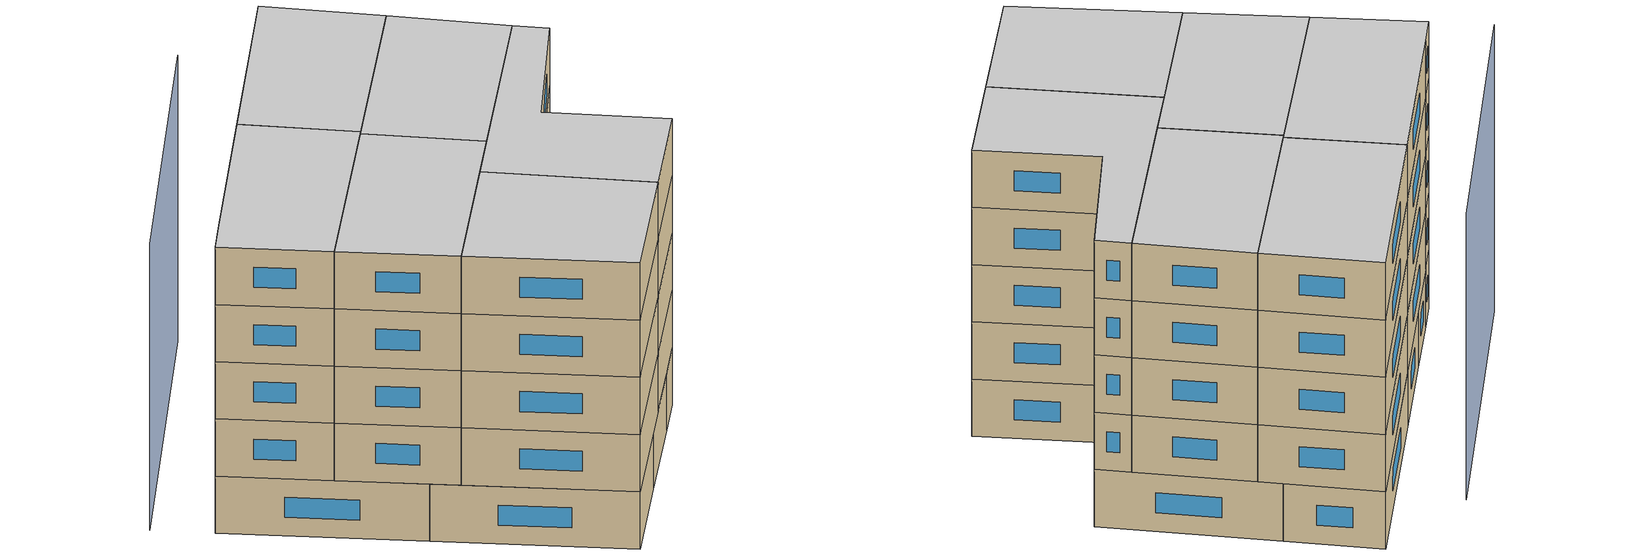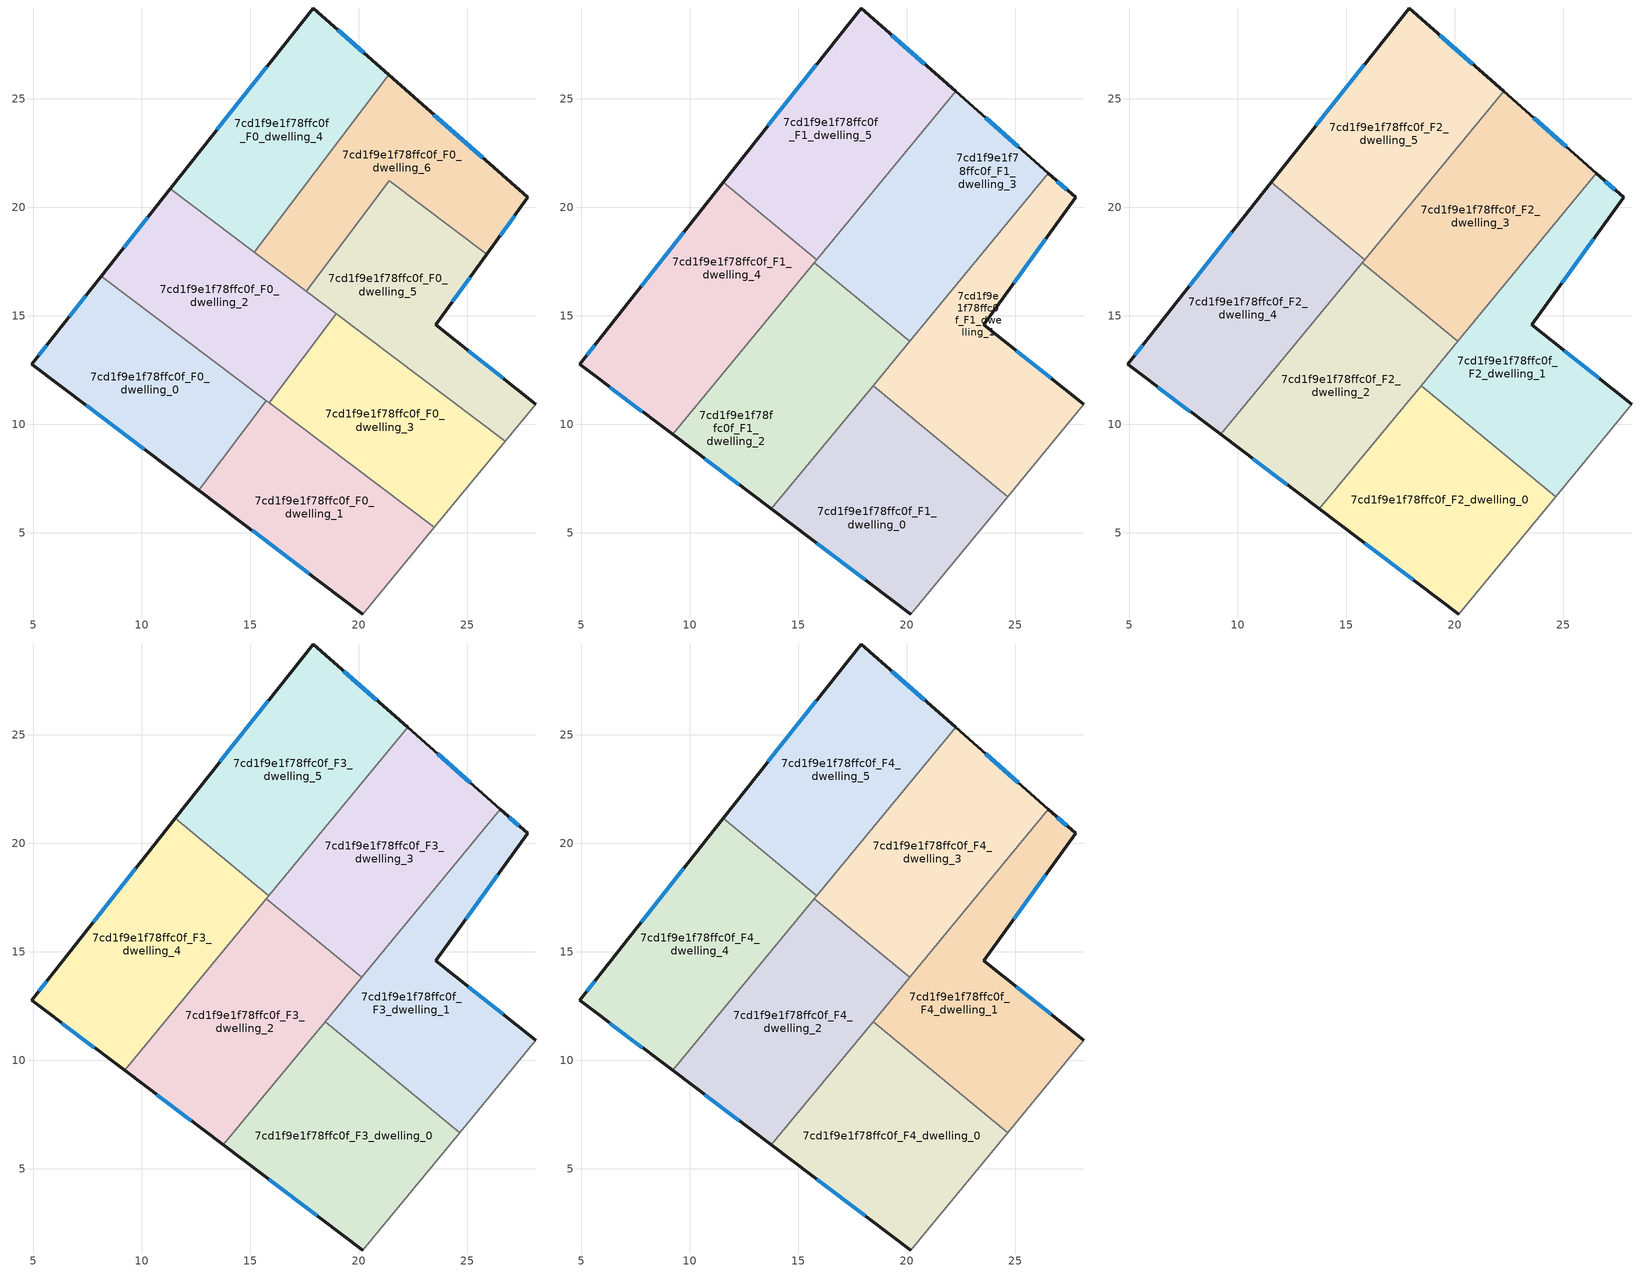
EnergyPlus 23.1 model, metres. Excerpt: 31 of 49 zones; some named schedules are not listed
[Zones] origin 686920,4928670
7cd1f9e1f78ffc0f_F0_dwelling_0
 floor ground (EU_floor_Construction): 15.74,11.08 12.63,6.96 4.94,12.76 5.95,14.06 8.13,16.82 z0
 wall outside (EU_wall_Construction): 8.13,16.82 5.95,14.06 4.94,12.76 12.63,6.96 z0:3
 wall to 7cd1f9e1f78ffc0f_F0_dwelling_1 (EU_wall_Construction): 12.63,6.96 15.74,11.08 z0:3
 wall to 7cd1f9e1f78ffc0f_F0_dwelling_2 (EU_wall_Construction): 15.74,11.08 8.13,16.82 z0:3
 window (EU_Window_Construction): 7.42,15.92 6.66,14.96 / 7.44,10.87 10.13,8.85 / 5.62,13.64 5.27,13.18 z0.98:2.02
 ceiling adiabatic (EU_roof_Construction): 12.63,6.96 15.74,11.08 12.5,13.52 9.21,9.54 z3
7cd1f9e1f78ffc0f_F0_dwelling_1
 floor ground (EU_floor_Construction): 23.48,5.25 20.19,1.26 12.63,6.96 15.74,11.08 z0
 wall outside (EU_wall_Construction): 12.63,6.96 20.19,1.26 z0:3
 wall adiabatic (EU_wall_Construction): 20.19,1.26 23.48,5.25 z0:3
 wall to 7cd1f9e1f78ffc0f_F0_dwelling_3 (EU_wall_Construction): 23.48,5.25 15.87,10.98 z0:3
 wall to 7cd1f9e1f78ffc0f_F0_dwelling_2 (EU_wall_Construction): 15.87,10.98 15.74,11.08 z0:3
 window (EU_Window_Construction): 15.08,5.11 17.73,3.11 z0.98:2.02
7cd1f9e1f78ffc0f_F0_dwelling_2
 floor ground (EU_floor_Construction): 18.96,15.08 15.87,10.98 8.13,16.82 11.31,20.85 z0
 wall outside (EU_wall_Construction): 11.31,20.85 8.13,16.82 z0:3
 wall to 7cd1f9e1f78ffc0f_F0_dwelling_3 (EU_wall_Construction): 15.87,10.98 18.96,15.08 z0:3
 wall to 7cd1f9e1f78ffc0f_F0_dwelling_4 (EU_wall_Construction): 15.2,17.92 11.31,20.85 z0:3
 wall to 7cd1f9e1f78ffc0f_F0_dwelling_6 (EU_wall_Construction): 17.58,16.13 15.2,17.92 z0:3
 wall to 7cd1f9e1f78ffc0f_F0_dwelling_5 (EU_wall_Construction): 18.96,15.08 17.58,16.13 z0:3
 window (EU_Window_Construction): 10.28,19.54 9.17,18.13 z0.98:2.02
7cd1f9e1f78ffc0f_F0_dwelling_3
 floor ground (EU_floor_Construction): 26.75,9.21 23.48,5.25 15.87,10.98 18.96,15.08 z0
 wall adiabatic (EU_wall_Construction): 23.48,5.25 26.75,9.21 z0:3
 wall to 7cd1f9e1f78ffc0f_F0_dwelling_5 (EU_wall_Construction): 26.75,9.21 18.96,15.08 z0:3
7cd1f9e1f78ffc0f_F0_dwelling_4
 floor ground (EU_floor_Construction): 21.37,26.11 15.2,17.92 11.31,20.85 17.9,29.18 z0
 wall outside (EU_wall_Construction): 21.37,26.11 17.9,29.18 11.31,20.85 z0:3
 wall to 7cd1f9e1f78ffc0f_F0_dwelling_6 (EU_wall_Construction): 15.2,17.92 21.37,26.11 z0:3
 window (EU_Window_Construction): 20.24,27.11 19.03,28.18 / 15.76,26.47 13.46,23.56 z0.98:2.02
7cd1f9e1f78ffc0f_F0_dwelling_5
 floor ground (EU_floor_Construction): 25.9,17.83 23.56,14.59 28.16,10.92 26.75,9.21 17.58,16.13 21.41,21.21 z0
 wall outside (EU_wall_Construction): 28.16,10.92 23.56,14.59 25.9,17.83 z0:3
 wall to 7cd1f9e1f78ffc0f_F0_dwelling_6 (EU_wall_Construction): 25.9,17.83 21.41,21.21 17.58,16.13 z0:3
 wall adiabatic (EU_wall_Construction): 26.75,9.21 28.16,10.92 z0:3
 window (EU_Window_Construction): 24.32,15.64 25.14,16.77 / 26.66,12.11 25.05,13.39 z0.98:2.02
7cd1f9e1f78ffc0f_F0_dwelling_6
 floor ground (EU_floor_Construction): 27.8,20.45 25.9,17.83 21.41,21.21 17.58,16.13 15.2,17.92 21.37,26.11 z0
 wall outside (EU_wall_Construction): 25.9,17.83 27.8,20.45 21.37,26.11 z0:3
 window (EU_Window_Construction): 25.71,22.29 23.46,24.27 / 26.52,18.68 27.18,19.6 z0.98:2.02
7cd1f9e1f78ffc0f_F1_dwelling_0
 floor to 7cd1f9e1f78ffc0f_F0_dwelling_1 (EU_floor_Construction): 23.48,5.25 20.19,1.26 13.76,6.1 17.05,10.09 z3
 floor to 7cd1f9e1f78ffc0f_F0_dwelling_3 (EU_floor_Construction): 24.65,6.67 23.48,5.25 17.05,10.09 18.45,11.78 z3
 wall outside (EU_wall_Construction): 13.76,6.1 20.19,1.26 z3:6
 wall to 7cd1f9e1f78ffc0f_F1_dwelling_1 (EU_wall_Construction): 24.65,6.67 18.45,11.78 z3:6
 wall adiabatic (EU_wall_Construction): 20.19,1.26 24.65,6.67 z3:6
 wall to 7cd1f9e1f78ffc0f_F1_dwelling_2 (EU_wall_Construction): 18.45,11.78 13.76,6.1 z3:6
 window (EU_Window_Construction): 15.85,4.53 18.1,2.83 z3.98:5.02
7cd1f9e1f78ffc0f_F1_dwelling_1
 floor to 7cd1f9e1f78ffc0f_F0_dwelling_5 (EU_floor_Construction): 25.9,17.83 23.56,14.59 28.16,10.92 26.75,9.21 20.33,14.06 24.38,18.97 z3
 floor to 7cd1f9e1f78ffc0f_F0_dwelling_3 (EU_floor_Construction): 26.75,9.21 24.65,6.67 18.45,11.78 20.33,14.06 z3
 floor to 7cd1f9e1f78ffc0f_F0_dwelling_6 (EU_floor_Construction): 27.8,20.45 25.9,17.83 24.38,18.97 26.52,21.57 z3
 wall outside (EU_wall_Construction): 28.16,10.92 23.56,14.59 27.8,20.45 26.52,21.57 z3:6
 wall adiabatic (EU_wall_Construction): 24.65,6.67 28.16,10.92 z3:6
 wall to 7cd1f9e1f78ffc0f_F1_dwelling_3 (EU_wall_Construction): 26.52,21.57 20.13,13.82 z3:6
 wall to 7cd1f9e1f78ffc0f_F1_dwelling_2 (EU_wall_Construction): 20.13,13.82 18.45,11.78 z3:6
 window (EU_Window_Construction): 26.66,12.11 25.05,13.39 / 27.38,20.81 26.94,21.21 / 24.93,16.49 26.42,18.54 z3.98:5.02
7cd1f9e1f78ffc0f_F1_dwelling_2
 floor to 7cd1f9e1f78ffc0f_F0_dwelling_2 (EU_floor_Construction): 18.83,14.9 15.87,10.98 12.5,13.52 15.74,17.45 z3
 floor to 7cd1f9e1f78ffc0f_F0_dwelling_1 (EU_floor_Construction): 17.05,10.09 13.76,6.1 12.63,6.96 15.74,11.08 z3
 floor to 7cd1f9e1f78ffc0f_F0_dwelling_3 (EU_floor_Construction): 20.13,13.82 17.05,10.09 15.87,10.98 18.83,14.9 z3
 floor adiabatic (EU_floor_Construction): 15.74,11.08 12.63,6.96 13.76,6.1 9.21,9.54 12.5,13.52 z3
 wall outside (EU_wall_Construction): 9.21,9.54 13.76,6.1 z3:6
 wall to 7cd1f9e1f78ffc0f_F1_dwelling_3 (EU_wall_Construction): 20.13,13.82 15.74,17.45 z3:6
 wall to 7cd1f9e1f78ffc0f_F1_dwelling_4 (EU_wall_Construction): 15.74,17.45 9.21,9.54 z3:6
 window (EU_Window_Construction): 10.69,8.42 12.28,7.22 z3.98:5.02
7cd1f9e1f78ffc0f_F1_dwelling_3
 floor to 7cd1f9e1f78ffc0f_F0_dwelling_3 (EU_floor_Construction): 20.33,14.06 20.13,13.82 18.83,14.9 18.96,15.08 z3
 floor to 7cd1f9e1f78ffc0f_F0_dwelling_6 (EU_floor_Construction): 26.52,21.57 24.38,18.97 21.41,21.21 17.58,16.13 15.77,17.49 22.25,25.34 z3
 floor to 7cd1f9e1f78ffc0f_F0_dwelling_5 (EU_floor_Construction): 24.38,18.97 20.33,14.06 17.58,16.13 21.41,21.21 z3
 floor to 7cd1f9e1f78ffc0f_F0_dwelling_2 (EU_floor_Construction): 18.96,15.08 18.83,14.9 15.74,17.45 15.77,17.49 z3
 wall outside (EU_wall_Construction): 26.52,21.57 22.25,25.34 z3:6
 wall to 7cd1f9e1f78ffc0f_F1_dwelling_5 (EU_wall_Construction): 22.25,25.34 15.85,17.59 z3:6
 wall to 7cd1f9e1f78ffc0f_F1_dwelling_4 (EU_wall_Construction): 15.85,17.58 15.74,17.45 z3:6
 window (EU_Window_Construction): 25.13,22.8 23.64,24.11 z3.98:5.02
7cd1f9e1f78ffc0f_F1_dwelling_4
 floor to 7cd1f9e1f78ffc0f_F0_dwelling_0 (EU_floor_Construction): 12.5,13.52 9.21,9.54 4.94,12.76 5.95,14.06 8.13,16.82 z3
 floor to 7cd1f9e1f78ffc0f_F0_dwelling_2 (EU_floor_Construction): 15.77,17.49 15.74,17.45 12.5,13.52 8.13,16.82 11.31,20.85 z3
 floor to 7cd1f9e1f78ffc0f_F0_dwelling_4 (EU_floor_Construction): 15.29,18.05 15.2,17.92 11.31,20.85 11.54,21.14 z3
 floor to 7cd1f9e1f78ffc0f_F0_dwelling_6 (EU_floor_Construction): 15.85,17.59 15.77,17.49 15.2,17.92 15.29,18.05 z3
 wall outside (EU_wall_Construction): 11.54,21.14 5.95,14.06 4.94,12.76 9.21,9.54 z3:6
 wall to 7cd1f9e1f78ffc0f_F1_dwelling_5 (EU_wall_Construction): 15.85,17.58 11.54,21.14 z3:6
 window (EU_Window_Construction): 5.62,13.64 5.27,13.18 / 9.72,18.84 7.77,16.36 / 6.33,11.71 7.82,10.58 z3.98:5.02
7cd1f9e1f78ffc0f_F1_dwelling_5
 floor to 7cd1f9e1f78ffc0f_F0_dwelling_4 (EU_floor_Construction): 21.37,26.11 15.29,18.05 11.54,21.14 17.9,29.18 z3
 floor to 7cd1f9e1f78ffc0f_F0_dwelling_6 (EU_floor_Construction): 22.25,25.34 15.85,17.59 15.29,18.05 21.37,26.11 z3
 wall outside (EU_wall_Construction): 22.25,25.34 17.9,29.18 11.54,21.14 z3:6
 window (EU_Window_Construction): 15.83,26.56 13.61,23.75 / 20.83,26.59 19.31,27.93 z3.98:5.02
7cd1f9e1f78ffc0f_F2_dwelling_0
 floor to 7cd1f9e1f78ffc0f_F1_dwelling_0 (EU_floor_Construction): 24.65,6.67 20.19,1.26 13.76,6.1 18.45,11.78 z6
 wall outside (EU_wall_Construction): 13.76,6.1 20.19,1.26 z6:9
 wall to 7cd1f9e1f78ffc0f_F2_dwelling_1 (EU_wall_Construction): 24.65,6.67 18.45,11.78 z6:9
 wall adiabatic (EU_wall_Construction): 20.19,1.26 24.65,6.67 z6:9
 wall to 7cd1f9e1f78ffc0f_F2_dwelling_2 (EU_wall_Construction): 18.45,11.78 13.76,6.1 z6:9
 window (EU_Window_Construction): 15.85,4.53 18.1,2.83 z6.98:8.02
7cd1f9e1f78ffc0f_F2_dwelling_1
 floor to 7cd1f9e1f78ffc0f_F1_dwelling_1 (EU_floor_Construction): 27.8,20.45 23.56,14.59 28.16,10.92 24.65,6.67 18.45,11.78 26.52,21.57 z6
 wall outside (EU_wall_Construction): 28.16,10.92 23.56,14.59 27.8,20.45 26.52,21.57 z6:9
 wall adiabatic (EU_wall_Construction): 24.65,6.67 28.16,10.92 z6:9
 wall to 7cd1f9e1f78ffc0f_F2_dwelling_3 (EU_wall_Construction): 26.52,21.57 20.13,13.82 z6:9
 wall to 7cd1f9e1f78ffc0f_F2_dwelling_2 (EU_wall_Construction): 20.13,13.82 18.45,11.78 z6:9
 window (EU_Window_Construction): 26.66,12.11 25.05,13.39 / 27.38,20.81 26.94,21.21 / 24.93,16.49 26.42,18.54 z6.98:8.02
7cd1f9e1f78ffc0f_F2_dwelling_2
 floor to 7cd1f9e1f78ffc0f_F1_dwelling_2 (EU_floor_Construction): 20.13,13.82 13.76,6.1 9.21,9.54 15.74,17.45 z6
 wall outside (EU_wall_Construction): 9.21,9.54 13.76,6.1 z6:9
 wall to 7cd1f9e1f78ffc0f_F2_dwelling_3 (EU_wall_Construction): 20.13,13.82 15.74,17.45 z6:9
 wall to 7cd1f9e1f78ffc0f_F2_dwelling_4 (EU_wall_Construction): 15.74,17.45 9.21,9.54 z6:9
 window (EU_Window_Construction): 10.69,8.42 12.28,7.22 z6.98:8.02
7cd1f9e1f78ffc0f_F2_dwelling_3
 floor to 7cd1f9e1f78ffc0f_F1_dwelling_3 (EU_floor_Construction): 26.52,21.57 20.13,13.82 15.74,17.45 22.25,25.34 z6
 wall outside (EU_wall_Construction): 26.52,21.57 22.25,25.34 z6:9
 wall to 7cd1f9e1f78ffc0f_F2_dwelling_5 (EU_wall_Construction): 22.25,25.34 15.85,17.59 z6:9
 wall to 7cd1f9e1f78ffc0f_F2_dwelling_4 (EU_wall_Construction): 15.85,17.58 15.74,17.45 z6:9
 window (EU_Window_Construction): 25.13,22.8 23.64,24.11 z6.98:8.02
7cd1f9e1f78ffc0f_F2_dwelling_4
 floor to 7cd1f9e1f78ffc0f_F1_dwelling_4 (EU_floor_Construction): 15.85,17.58 9.21,9.54 4.94,12.76 5.95,14.06 11.54,21.14 z6
 wall outside (EU_wall_Construction): 11.54,21.14 5.95,14.06 4.94,12.76 9.21,9.54 z6:9
 wall to 7cd1f9e1f78ffc0f_F2_dwelling_5 (EU_wall_Construction): 15.85,17.58 11.54,21.14 z6:9
 window (EU_Window_Construction): 5.62,13.64 5.27,13.18 / 9.72,18.84 7.77,16.36 / 6.33,11.71 7.82,10.58 z6.98:8.02
7cd1f9e1f78ffc0f_F2_dwelling_5
 floor to 7cd1f9e1f78ffc0f_F1_dwelling_5 (EU_floor_Construction): 22.25,25.34 15.85,17.58 11.54,21.14 17.9,29.18 z6
 wall outside (EU_wall_Construction): 22.25,25.34 17.9,29.18 11.54,21.14 z6:9
 window (EU_Window_Construction): 15.83,26.56 13.61,23.75 / 20.83,26.59 19.31,27.93 z6.98:8.02
7cd1f9e1f78ffc0f_F3_dwelling_0
 floor to 7cd1f9e1f78ffc0f_F2_dwelling_0 (EU_floor_Construction): 24.65,6.67 20.19,1.26 13.76,6.1 18.45,11.78 z9
 wall outside (EU_wall_Construction): 13.76,6.1 20.19,1.26 z9:12
 wall to 7cd1f9e1f78ffc0f_F3_dwelling_1 (EU_wall_Construction): 24.65,6.67 18.45,11.78 z9:12
 wall adiabatic (EU_wall_Construction): 20.19,1.26 24.65,6.67 z9:12
 wall to 7cd1f9e1f78ffc0f_F3_dwelling_2 (EU_wall_Construction): 18.45,11.78 13.76,6.1 z9:12
 window (EU_Window_Construction): 15.85,4.53 18.1,2.83 z9.98:11.02
7cd1f9e1f78ffc0f_F3_dwelling_1
 floor to 7cd1f9e1f78ffc0f_F2_dwelling_1 (EU_floor_Construction): 27.8,20.45 23.56,14.59 28.16,10.92 24.65,6.67 18.45,11.78 26.52,21.57 z9
 wall outside (EU_wall_Construction): 28.16,10.92 23.56,14.59 27.8,20.45 26.52,21.57 z9:12
 wall adiabatic (EU_wall_Construction): 24.65,6.67 28.16,10.92 z9:12
 wall to 7cd1f9e1f78ffc0f_F3_dwelling_3 (EU_wall_Construction): 26.52,21.57 20.13,13.82 z9:12
 wall to 7cd1f9e1f78ffc0f_F3_dwelling_2 (EU_wall_Construction): 20.13,13.82 18.45,11.78 z9:12
 window (EU_Window_Construction): 26.66,12.11 25.05,13.39 / 27.38,20.81 26.94,21.21 / 24.93,16.49 26.42,18.54 z9.98:11.02
7cd1f9e1f78ffc0f_F3_dwelling_2
 floor to 7cd1f9e1f78ffc0f_F2_dwelling_2 (EU_floor_Construction): 20.13,13.82 13.76,6.1 9.21,9.54 15.74,17.45 z9
 wall outside (EU_wall_Construction): 9.21,9.54 13.76,6.1 z9:12
 wall to 7cd1f9e1f78ffc0f_F3_dwelling_3 (EU_wall_Construction): 20.13,13.82 15.74,17.45 z9:12
 wall to 7cd1f9e1f78ffc0f_F3_dwelling_4 (EU_wall_Construction): 15.74,17.45 9.21,9.54 z9:12
 window (EU_Window_Construction): 10.69,8.42 12.28,7.22 z9.98:11.02
7cd1f9e1f78ffc0f_F3_dwelling_3
 floor to 7cd1f9e1f78ffc0f_F2_dwelling_3 (EU_floor_Construction): 26.52,21.57 20.13,13.82 15.74,17.45 22.25,25.34 z9
 wall outside (EU_wall_Construction): 26.52,21.57 22.25,25.34 z9:12
 wall to 7cd1f9e1f78ffc0f_F3_dwelling_5 (EU_wall_Construction): 22.25,25.34 15.85,17.59 z9:12
 wall to 7cd1f9e1f78ffc0f_F3_dwelling_4 (EU_wall_Construction): 15.85,17.58 15.74,17.45 z9:12
 window (EU_Window_Construction): 25.13,22.8 23.64,24.11 z9.98:11.02
7cd1f9e1f78ffc0f_F3_dwelling_4
 floor to 7cd1f9e1f78ffc0f_F2_dwelling_4 (EU_floor_Construction): 15.85,17.58 9.21,9.54 4.94,12.76 5.95,14.06 11.54,21.14 z9
 wall outside (EU_wall_Construction): 11.54,21.14 5.95,14.06 4.94,12.76 9.21,9.54 z9:12
 wall to 7cd1f9e1f78ffc0f_F3_dwelling_5 (EU_wall_Construction): 15.85,17.58 11.54,21.14 z9:12
 window (EU_Window_Construction): 5.62,13.64 5.27,13.18 / 9.72,18.84 7.77,16.36 / 6.33,11.71 7.82,10.58 z9.98:11.02
7cd1f9e1f78ffc0f_F3_dwelling_5
 floor to 7cd1f9e1f78ffc0f_F2_dwelling_5 (EU_floor_Construction): 22.25,25.34 15.85,17.58 11.54,21.14 17.9,29.18 z9
 wall outside (EU_wall_Construction): 22.25,25.34 17.9,29.18 11.54,21.14 z9:12
 window (EU_Window_Construction): 15.83,26.56 13.61,23.75 / 20.83,26.59 19.31,27.93 z9.98:11.02
7cd1f9e1f78ffc0f_F4_dwelling_0
 floor to 7cd1f9e1f78ffc0f_F3_dwelling_0 (EU_floor_Construction): 24.65,6.67 20.19,1.26 13.76,6.1 18.45,11.78 z12
 wall outside (EU_wall_Construction): 13.76,6.1 20.19,1.26 z12:15
 wall to 7cd1f9e1f78ffc0f_F4_dwelling_1 (EU_wall_Construction): 24.65,6.67 18.45,11.78 z12:15
 wall adiabatic (EU_wall_Construction): 20.19,1.26 24.65,6.67 z12:15
 wall to 7cd1f9e1f78ffc0f_F4_dwelling_2 (EU_wall_Construction): 18.45,11.78 13.76,6.1 z12:15
 window (EU_Window_Construction): 15.85,4.53 18.1,2.83 z12.98:14.02
 ceiling to 7cd1f9e1f78ffc0f_F5_dwelling_0 (EU_floor_Construction): 20.19,1.26 24.65,6.67 18.45,11.78 13.76,6.1 z15
7cd1f9e1f78ffc0f_F4_dwelling_1
 floor to 7cd1f9e1f78ffc0f_F3_dwelling_1 (EU_floor_Construction): 27.8,20.45 23.56,14.59 28.16,10.92 24.65,6.67 18.45,11.78 26.52,21.57 z12
 wall outside (EU_wall_Construction): 28.16,10.92 23.56,14.59 27.8,20.45 26.52,21.57 z12:15
 wall adiabatic (EU_wall_Construction): 24.65,6.67 28.16,10.92 z12:15
 wall to 7cd1f9e1f78ffc0f_F4_dwelling_3 (EU_wall_Construction): 26.52,21.57 20.13,13.82 z12:15
 wall to 7cd1f9e1f78ffc0f_F4_dwelling_2 (EU_wall_Construction): 20.13,13.82 18.45,11.78 z12:15
 window (EU_Window_Construction): 26.66,12.11 25.05,13.39 / 27.38,20.81 26.94,21.21 / 24.93,16.49 26.42,18.54 z12.98:14.02
 ceiling to 7cd1f9e1f78ffc0f_F5_dwelling_1 (EU_floor_Construction): 24.65,6.67 28.16,10.92 23.56,14.59 27.8,20.45 26.52,21.57 18.45,11.78 z15
7cd1f9e1f78ffc0f_F4_dwelling_2
 floor to 7cd1f9e1f78ffc0f_F3_dwelling_2 (EU_floor_Construction): 20.13,13.82 13.76,6.1 9.21,9.54 15.74,17.45 z12
 wall outside (EU_wall_Construction): 9.21,9.54 13.76,6.1 z12:15
 wall to 7cd1f9e1f78ffc0f_F4_dwelling_3 (EU_wall_Construction): 20.13,13.82 15.74,17.45 z12:15
 wall to 7cd1f9e1f78ffc0f_F4_dwelling_4 (EU_wall_Construction): 15.74,17.45 9.21,9.54 z12:15
 window (EU_Window_Construction): 10.69,8.42 12.28,7.22 z12.98:14.02
 ceiling to 7cd1f9e1f78ffc0f_F5_dwelling_2 (EU_floor_Construction): 13.76,6.1 20.13,13.82 15.74,17.45 9.21,9.54 z15
7cd1f9e1f78ffc0f_F4_dwelling_3
 floor to 7cd1f9e1f78ffc0f_F3_dwelling_3 (EU_floor_Construction): 26.52,21.57 20.13,13.82 15.74,17.45 22.25,25.34 z12
 wall outside (EU_wall_Construction): 26.52,21.57 22.25,25.34 z12:15
 wall to 7cd1f9e1f78ffc0f_F4_dwelling_5 (EU_wall_Construction): 22.25,25.34 15.85,17.59 z12:15
 wall to 7cd1f9e1f78ffc0f_F4_dwelling_4 (EU_wall_Construction): 15.85,17.58 15.74,17.45 z12:15
 window (EU_Window_Construction): 25.13,22.8 23.64,24.11 z12.98:14.02
 ceiling to 7cd1f9e1f78ffc0f_F5_dwelling_3 (EU_floor_Construction): 20.13,13.82 26.52,21.57 22.25,25.34 15.74,17.45 z15
7cd1f9e1f78ffc0f_F4_dwelling_4
 floor to 7cd1f9e1f78ffc0f_F3_dwelling_4 (EU_floor_Construction): 15.85,17.58 9.21,9.54 4.94,12.76 5.95,14.06 11.54,21.14 z12
 wall outside (EU_wall_Construction): 11.54,21.14 5.95,14.06 4.94,12.76 9.21,9.54 z12:15
 wall to 7cd1f9e1f78ffc0f_F4_dwelling_5 (EU_wall_Construction): 15.85,17.58 11.54,21.14 z12:15
 window (EU_Window_Construction): 5.62,13.64 5.27,13.18 / 9.72,18.84 7.77,16.36 / 6.33,11.71 7.82,10.58 z12.98:14.02
 ceiling to 7cd1f9e1f78ffc0f_F5_dwelling_4 (EU_floor_Construction): 9.21,9.54 15.85,17.58 11.54,21.14 5.95,14.06 4.94,12.76 z15
7cd1f9e1f78ffc0f_F4_dwelling_5
 floor to 7cd1f9e1f78ffc0f_F3_dwelling_5 (EU_floor_Construction): 22.25,25.34 15.85,17.58 11.54,21.14 17.9,29.18 z12
 wall outside (EU_wall_Construction): 22.25,25.34 17.9,29.18 11.54,21.14 z12:15
 window (EU_Window_Construction): 15.83,26.56 13.61,23.75 / 20.83,26.59 19.31,27.93 z12.98:14.02
 ceiling to 7cd1f9e1f78ffc0f_F5_dwelling_5 (EU_floor_Construction): 15.85,17.58 22.25,25.34 17.9,29.18 11.54,21.14 z15
shading: 12.55,27.58 2.64,14.59 z0:15
[Building]
EU S2 Campaign: North Axis=0; Terrain=City; Solar Distribution=FullExterior
[Site:Location]
Bologna: Latitude=44.5; Longitude=11.25; Time Zone=1; Elevation=37
[SizingPeriod:WeatherFileDays]
AnnualSizingPeriod: Begin Month=1; Begin Day of Month=1; End Month=12; End Day of Month=31; Day of Week for Start Day=Monday; Use Weather File Daylight Saving Period=No; Use Weather File Rain and Snow Indicators=No
[MATERIAL]
EU_InternalMass_Material: Roughness=MediumRough; Thickness=0.1; Conductivity=1; Density=1800; Specific Heat=900; Thermal Absorptance=0.9; Solar Absorptance=0.7; Visible Absorptance=0.7
[MATERIAL:NOMASS] Roughness=MediumRough; Thermal Absorptance=0.9; Solar Absorptance=0.7; Visible Absorptance=0.7
Name | Thermal Resistance
EU_wall_NoMass | 0.905828
EU_roof_NoMass | 0.37593
EU_floor_NoMass | 0.67114
[WINDOWMATERIAL:SIMPLEGLAZINGSYSTEM]
EU_Window_SimpleGlazing: UFactor=4.52486; Solar Heat Gain Coefficient=0.85; Visible Transmittance=0.85
[CONSTRUCTION]
EU_wall_Construction: EU_wall_NoMass
EU_roof_Construction: EU_roof_NoMass
EU_floor_Construction: EU_floor_NoMass
EU_Window_Construction: EU_Window_SimpleGlazing
EU_InternalMass_Construction: EU_InternalMass_Material
[ZONE] Type=1; Multiplier=1; Ceiling Height=autocalculate; Floor Area=autocalculate; Part of Total Floor Area=Yes
Name | Volume
7cd1f9e1f78ffc0f_F0_dwelling_0 | 148.499
7cd1f9e1f78ffc0f_F1_dwelling_0; 7cd1f9e1f78ffc0f_F2_dwelling_0; 7cd1f9e1f78ffc0f_F3_dwelling_0; 7cd1f9e1f78ffc0f_F4_dwelling_0 | 173.254
7cd1f9e1f78ffc0f_F0_dwelling_1 | 148.5
7cd1f9e1f78ffc0f_F1_dwelling_1; 7cd1f9e1f78ffc0f_F2_dwelling_1; 7cd1f9e1f78ffc0f_F3_dwelling_1; 7cd1f9e1f78ffc0f_F4_dwelling_1 | 173.26
7cd1f9e1f78ffc0f_F0_dwelling_2 | 148.494
7cd1f9e1f78ffc0f_F1_dwelling_2; 7cd1f9e1f78ffc0f_F2_dwelling_2; 7cd1f9e1f78ffc0f_F3_dwelling_2; 7cd1f9e1f78ffc0f_F4_dwelling_2 | 173.259
7cd1f9e1f78ffc0f_F0_dwelling_3 | 148.512
7cd1f9e1f78ffc0f_F1_dwelling_3; 7cd1f9e1f78ffc0f_F2_dwelling_3; 7cd1f9e1f78ffc0f_F3_dwelling_3; 7cd1f9e1f78ffc0f_F4_dwelling_3 | 173.251
7cd1f9e1f78ffc0f_F0_dwelling_4 | 148.501
7cd1f9e1f78ffc0f_F1_dwelling_4; 7cd1f9e1f78ffc0f_F2_dwelling_4; 7cd1f9e1f78ffc0f_F3_dwelling_4; 7cd1f9e1f78ffc0f_F4_dwelling_4 | 173.262
7cd1f9e1f78ffc0f_F0_dwelling_5 | 148.518
7cd1f9e1f78ffc0f_F1_dwelling_5; 7cd1f9e1f78ffc0f_F2_dwelling_5; 7cd1f9e1f78ffc0f_F3_dwelling_5; 7cd1f9e1f78ffc0f_F4_dwelling_5 | 173.264
7cd1f9e1f78ffc0f_F0_dwelling_6 | 148.504
[INTERNALMASS] Construction=EU_InternalMass_Construction
Name | Zone or ZoneList | Surface Area
7cd1f9e1f78ffc0f_F0_dwelling_0_EU_InternalMass | 7cd1f9e1f78ffc0f_F0_dwelling_0 | 49.5005
7cd1f9e1f78ffc0f_F0_dwelling_1_EU_InternalMass | 7cd1f9e1f78ffc0f_F0_dwelling_1 | 49.5004
7cd1f9e1f78ffc0f_F0_dwelling_2_EU_InternalMass | 7cd1f9e1f78ffc0f_F0_dwelling_2 | 49.4998
7cd1f9e1f78ffc0f_F0_dwelling_3_EU_InternalMass | 7cd1f9e1f78ffc0f_F0_dwelling_3 | 49.5039
7cd1f9e1f78ffc0f_F0_dwelling_4_EU_InternalMass | 7cd1f9e1f78ffc0f_F0_dwelling_4 | 49.5006
7cd1f9e1f78ffc0f_F0_dwelling_5_EU_InternalMass | 7cd1f9e1f78ffc0f_F0_dwelling_5 | 49.5058
7cd1f9e1f78ffc0f_F0_dwelling_6_EU_InternalMass | 7cd1f9e1f78ffc0f_F0_dwelling_6 | 49.5012
7cd1f9e1f78ffc0f_F1_dwelling_0_EU_InternalMass | 7cd1f9e1f78ffc0f_F1_dwelling_0 | 57.7529
7cd1f9e1f78ffc0f_F1_dwelling_1_EU_InternalMass | 7cd1f9e1f78ffc0f_F1_dwelling_1 | 57.7542
7cd1f9e1f78ffc0f_F1_dwelling_2_EU_InternalMass | 7cd1f9e1f78ffc0f_F1_dwelling_2 | 57.7507
7cd1f9e1f78ffc0f_F1_dwelling_3_EU_InternalMass | 7cd1f9e1f78ffc0f_F1_dwelling_3 | 57.7504
7cd1f9e1f78ffc0f_F1_dwelling_4_EU_InternalMass | 7cd1f9e1f78ffc0f_F1_dwelling_4 | 57.7545
7cd1f9e1f78ffc0f_F1_dwelling_5_EU_InternalMass | 7cd1f9e1f78ffc0f_F1_dwelling_5 | 57.753
7cd1f9e1f78ffc0f_F2_dwelling_0_EU_InternalMass | 7cd1f9e1f78ffc0f_F2_dwelling_0 | 57.7529
7cd1f9e1f78ffc0f_F2_dwelling_1_EU_InternalMass | 7cd1f9e1f78ffc0f_F2_dwelling_1 | 57.7542
7cd1f9e1f78ffc0f_F2_dwelling_2_EU_InternalMass | 7cd1f9e1f78ffc0f_F2_dwelling_2 | 57.7507
7cd1f9e1f78ffc0f_F2_dwelling_3_EU_InternalMass | 7cd1f9e1f78ffc0f_F2_dwelling_3 | 57.7504
7cd1f9e1f78ffc0f_F2_dwelling_4_EU_InternalMass | 7cd1f9e1f78ffc0f_F2_dwelling_4 | 57.7545
7cd1f9e1f78ffc0f_F2_dwelling_5_EU_InternalMass | 7cd1f9e1f78ffc0f_F2_dwelling_5 | 57.753
7cd1f9e1f78ffc0f_F3_dwelling_0_EU_InternalMass | 7cd1f9e1f78ffc0f_F3_dwelling_0 | 57.7529
7cd1f9e1f78ffc0f_F3_dwelling_1_EU_InternalMass | 7cd1f9e1f78ffc0f_F3_dwelling_1 | 57.7542
7cd1f9e1f78ffc0f_F3_dwelling_2_EU_InternalMass | 7cd1f9e1f78ffc0f_F3_dwelling_2 | 57.7507
7cd1f9e1f78ffc0f_F3_dwelling_3_EU_InternalMass | 7cd1f9e1f78ffc0f_F3_dwelling_3 | 57.7504
7cd1f9e1f78ffc0f_F3_dwelling_4_EU_InternalMass | 7cd1f9e1f78ffc0f_F3_dwelling_4 | 57.7545
7cd1f9e1f78ffc0f_F3_dwelling_5_EU_InternalMass | 7cd1f9e1f78ffc0f_F3_dwelling_5 | 57.753
7cd1f9e1f78ffc0f_F4_dwelling_0_EU_InternalMass | 7cd1f9e1f78ffc0f_F4_dwelling_0 | 57.7529
7cd1f9e1f78ffc0f_F4_dwelling_1_EU_InternalMass | 7cd1f9e1f78ffc0f_F4_dwelling_1 | 57.7542
7cd1f9e1f78ffc0f_F4_dwelling_2_EU_InternalMass | 7cd1f9e1f78ffc0f_F4_dwelling_2 | 57.7507
7cd1f9e1f78ffc0f_F4_dwelling_3_EU_InternalMass | 7cd1f9e1f78ffc0f_F4_dwelling_3 | 57.7504
7cd1f9e1f78ffc0f_F4_dwelling_4_EU_InternalMass | 7cd1f9e1f78ffc0f_F4_dwelling_4 | 57.7545
7cd1f9e1f78ffc0f_F4_dwelling_5_EU_InternalMass | 7cd1f9e1f78ffc0f_F4_dwelling_5 | 57.753
[OTHEREQUIPMENT] Fuel Type=Electricity; Design Level Calculation Method=Watts/Area; Power per Zone Floor Area=1; Fraction Latent=0; Fraction Radiant=0; Fraction Lost=0; Carbon Dioxide Generation Rate=0; EndUse Subcategory=EU_Step8_InternalGains
Name | Zone or ZoneList or Space or SpaceList | Schedule
EU_Step8_InternalGain_7cd1f9e1f78ffc0f_F0_dwelling_0_f000 | 7cd1f9e1f78ffc0f_F0_dwelling_0 | EU_Step8_GainSchedule_7cd1f9e1f78ffc0f_F0_dwelling_0_f000
EU_Step8_InternalGain_7cd1f9e1f78ffc0f_F0_dwelling_1_f000 | 7cd1f9e1f78ffc0f_F0_dwelling_1 | EU_Step8_GainSchedule_7cd1f9e1f78ffc0f_F0_dwelling_1_f000
EU_Step8_InternalGain_7cd1f9e1f78ffc0f_F0_dwelling_2_f000 | 7cd1f9e1f78ffc0f_F0_dwelling_2 | EU_Step8_GainSchedule_7cd1f9e1f78ffc0f_F0_dwelling_2_f000
EU_Step8_InternalGain_7cd1f9e1f78ffc0f_F0_dwelling_3_f000 | 7cd1f9e1f78ffc0f_F0_dwelling_3 | EU_Step8_GainSchedule_7cd1f9e1f78ffc0f_F0_dwelling_3_f000
EU_Step8_InternalGain_7cd1f9e1f78ffc0f_F0_dwelling_4_f000 | 7cd1f9e1f78ffc0f_F0_dwelling_4 | EU_Step8_GainSchedule_7cd1f9e1f78ffc0f_F0_dwelling_4_f000
EU_Step8_InternalGain_7cd1f9e1f78ffc0f_F0_dwelling_5_f000 | 7cd1f9e1f78ffc0f_F0_dwelling_5 | EU_Step8_GainSchedule_7cd1f9e1f78ffc0f_F0_dwelling_5_f000
EU_Step8_InternalGain_7cd1f9e1f78ffc0f_F0_dwelling_6_f000 | 7cd1f9e1f78ffc0f_F0_dwelling_6 | EU_Step8_GainSchedule_7cd1f9e1f78ffc0f_F0_dwelling_6_f000
EU_Step8_InternalGain_7cd1f9e1f78ffc0f_F1_dwelling_0_f000 | 7cd1f9e1f78ffc0f_F1_dwelling_0 | EU_Step8_GainSchedule_7cd1f9e1f78ffc0f_F1_dwelling_0_f000
EU_Step8_InternalGain_7cd1f9e1f78ffc0f_F1_dwelling_1_f000 | 7cd1f9e1f78ffc0f_F1_dwelling_1 | EU_Step8_GainSchedule_7cd1f9e1f78ffc0f_F1_dwelling_1_f000
EU_Step8_InternalGain_7cd1f9e1f78ffc0f_F1_dwelling_2_f000 | 7cd1f9e1f78ffc0f_F1_dwelling_2 | EU_Step8_GainSchedule_7cd1f9e1f78ffc0f_F1_dwelling_2_f000
EU_Step8_InternalGain_7cd1f9e1f78ffc0f_F1_dwelling_3_f000 | 7cd1f9e1f78ffc0f_F1_dwelling_3 | EU_Step8_GainSchedule_7cd1f9e1f78ffc0f_F1_dwelling_3_f000
EU_Step8_InternalGain_7cd1f9e1f78ffc0f_F1_dwelling_4_f000 | 7cd1f9e1f78ffc0f_F1_dwelling_4 | EU_Step8_GainSchedule_7cd1f9e1f78ffc0f_F1_dwelling_4_f000
EU_Step8_InternalGain_7cd1f9e1f78ffc0f_F1_dwelling_5_f000 | 7cd1f9e1f78ffc0f_F1_dwelling_5 | EU_Step8_GainSchedule_7cd1f9e1f78ffc0f_F1_dwelling_5_f000
EU_Step8_InternalGain_7cd1f9e1f78ffc0f_F2_dwelling_0_f000 | 7cd1f9e1f78ffc0f_F2_dwelling_0 | EU_Step8_GainSchedule_7cd1f9e1f78ffc0f_F2_dwelling_0_f000
EU_Step8_InternalGain_7cd1f9e1f78ffc0f_F2_dwelling_1_f000 | 7cd1f9e1f78ffc0f_F2_dwelling_1 | EU_Step8_GainSchedule_7cd1f9e1f78ffc0f_F2_dwelling_1_f000
EU_Step8_InternalGain_7cd1f9e1f78ffc0f_F2_dwelling_2_f000 | 7cd1f9e1f78ffc0f_F2_dwelling_2 | EU_Step8_GainSchedule_7cd1f9e1f78ffc0f_F2_dwelling_2_f000
EU_Step8_InternalGain_7cd1f9e1f78ffc0f_F2_dwelling_3_f000 | 7cd1f9e1f78ffc0f_F2_dwelling_3 | EU_Step8_GainSchedule_7cd1f9e1f78ffc0f_F2_dwelling_3_f000
EU_Step8_InternalGain_7cd1f9e1f78ffc0f_F2_dwelling_4_f000 | 7cd1f9e1f78ffc0f_F2_dwelling_4 | EU_Step8_GainSchedule_7cd1f9e1f78ffc0f_F2_dwelling_4_f000
EU_Step8_InternalGain_7cd1f9e1f78ffc0f_F2_dwelling_5_f000 | 7cd1f9e1f78ffc0f_F2_dwelling_5 | EU_Step8_GainSchedule_7cd1f9e1f78ffc0f_F2_dwelling_5_f000
EU_Step8_InternalGain_7cd1f9e1f78ffc0f_F3_dwelling_0_f000 | 7cd1f9e1f78ffc0f_F3_dwelling_0 | EU_Step8_GainSchedule_7cd1f9e1f78ffc0f_F3_dwelling_0_f000
EU_Step8_InternalGain_7cd1f9e1f78ffc0f_F3_dwelling_1_f000 | 7cd1f9e1f78ffc0f_F3_dwelling_1 | EU_Step8_GainSchedule_7cd1f9e1f78ffc0f_F3_dwelling_1_f000
EU_Step8_InternalGain_7cd1f9e1f78ffc0f_F3_dwelling_2_f000 | 7cd1f9e1f78ffc0f_F3_dwelling_2 | EU_Step8_GainSchedule_7cd1f9e1f78ffc0f_F3_dwelling_2_f000
EU_Step8_InternalGain_7cd1f9e1f78ffc0f_F3_dwelling_3_f000 | 7cd1f9e1f78ffc0f_F3_dwelling_3 | EU_Step8_GainSchedule_7cd1f9e1f78ffc0f_F3_dwelling_3_f000
EU_Step8_InternalGain_7cd1f9e1f78ffc0f_F3_dwelling_4_f000 | 7cd1f9e1f78ffc0f_F3_dwelling_4 | EU_Step8_GainSchedule_7cd1f9e1f78ffc0f_F3_dwelling_4_f000
EU_Step8_InternalGain_7cd1f9e1f78ffc0f_F3_dwelling_5_f000 | 7cd1f9e1f78ffc0f_F3_dwelling_5 | EU_Step8_GainSchedule_7cd1f9e1f78ffc0f_F3_dwelling_5_f000
EU_Step8_InternalGain_7cd1f9e1f78ffc0f_F4_dwelling_0_f000 | 7cd1f9e1f78ffc0f_F4_dwelling_0 | EU_Step8_GainSchedule_7cd1f9e1f78ffc0f_F4_dwelling_0_f000
EU_Step8_InternalGain_7cd1f9e1f78ffc0f_F4_dwelling_1_f000 | 7cd1f9e1f78ffc0f_F4_dwelling_1 | EU_Step8_GainSchedule_7cd1f9e1f78ffc0f_F4_dwelling_1_f000
EU_Step8_InternalGain_7cd1f9e1f78ffc0f_F4_dwelling_2_f000 | 7cd1f9e1f78ffc0f_F4_dwelling_2 | EU_Step8_GainSchedule_7cd1f9e1f78ffc0f_F4_dwelling_2_f000
EU_Step8_InternalGain_7cd1f9e1f78ffc0f_F4_dwelling_3_f000 | 7cd1f9e1f78ffc0f_F4_dwelling_3 | EU_Step8_GainSchedule_7cd1f9e1f78ffc0f_F4_dwelling_3_f000
EU_Step8_InternalGain_7cd1f9e1f78ffc0f_F4_dwelling_4_f000 | 7cd1f9e1f78ffc0f_F4_dwelling_4 | EU_Step8_GainSchedule_7cd1f9e1f78ffc0f_F4_dwelling_4_f000
EU_Step8_InternalGain_7cd1f9e1f78ffc0f_F4_dwelling_5_f000 | 7cd1f9e1f78ffc0f_F4_dwelling_5 | EU_Step8_GainSchedule_7cd1f9e1f78ffc0f_F4_dwelling_5_f000
[ZONEVENTILATION:DESIGNFLOWRATE] Schedule=EU_AlwaysOn; Design Flow Rate Calculation Method=AirChanges/Hour; Air Changes per Hour=0.73129; Ventilation Type=Natural; Fan Pressure Rise=0; Fan Total Efficiency=1; Constant Term Coefficient=1; Temperature Term Coefficient=0; Velocity Term Coefficient=0; Velocity Squared Term Coefficient=0; Minimum Indoor Temperature=-100; Maximum Indoor Temperature=100; Delta Temperature=-100; Minimum Outdoor Temperature=-100; Maximum Outdoor Temperature=100; Maximum Wind Speed=40
Name | Zone or ZoneList or Space or SpaceList
EU_ConstantAir_7cd1f9e1f78ffc0f_F0_dwelling_0 | 7cd1f9e1f78ffc0f_F0_dwelling_0
EU_ConstantAir_7cd1f9e1f78ffc0f_F0_dwelling_1 | 7cd1f9e1f78ffc0f_F0_dwelling_1
EU_ConstantAir_7cd1f9e1f78ffc0f_F0_dwelling_2 | 7cd1f9e1f78ffc0f_F0_dwelling_2
EU_ConstantAir_7cd1f9e1f78ffc0f_F0_dwelling_3 | 7cd1f9e1f78ffc0f_F0_dwelling_3
EU_ConstantAir_7cd1f9e1f78ffc0f_F0_dwelling_4 | 7cd1f9e1f78ffc0f_F0_dwelling_4
EU_ConstantAir_7cd1f9e1f78ffc0f_F0_dwelling_5 | 7cd1f9e1f78ffc0f_F0_dwelling_5
EU_ConstantAir_7cd1f9e1f78ffc0f_F0_dwelling_6 | 7cd1f9e1f78ffc0f_F0_dwelling_6
EU_ConstantAir_7cd1f9e1f78ffc0f_F1_dwelling_0 | 7cd1f9e1f78ffc0f_F1_dwelling_0
EU_ConstantAir_7cd1f9e1f78ffc0f_F1_dwelling_1 | 7cd1f9e1f78ffc0f_F1_dwelling_1
EU_ConstantAir_7cd1f9e1f78ffc0f_F1_dwelling_2 | 7cd1f9e1f78ffc0f_F1_dwelling_2
EU_ConstantAir_7cd1f9e1f78ffc0f_F1_dwelling_3 | 7cd1f9e1f78ffc0f_F1_dwelling_3
EU_ConstantAir_7cd1f9e1f78ffc0f_F1_dwelling_4 | 7cd1f9e1f78ffc0f_F1_dwelling_4
EU_ConstantAir_7cd1f9e1f78ffc0f_F1_dwelling_5 | 7cd1f9e1f78ffc0f_F1_dwelling_5
EU_ConstantAir_7cd1f9e1f78ffc0f_F2_dwelling_0 | 7cd1f9e1f78ffc0f_F2_dwelling_0
EU_ConstantAir_7cd1f9e1f78ffc0f_F2_dwelling_1 | 7cd1f9e1f78ffc0f_F2_dwelling_1
EU_ConstantAir_7cd1f9e1f78ffc0f_F2_dwelling_2 | 7cd1f9e1f78ffc0f_F2_dwelling_2
EU_ConstantAir_7cd1f9e1f78ffc0f_F2_dwelling_3 | 7cd1f9e1f78ffc0f_F2_dwelling_3
EU_ConstantAir_7cd1f9e1f78ffc0f_F2_dwelling_4 | 7cd1f9e1f78ffc0f_F2_dwelling_4
EU_ConstantAir_7cd1f9e1f78ffc0f_F2_dwelling_5 | 7cd1f9e1f78ffc0f_F2_dwelling_5
EU_ConstantAir_7cd1f9e1f78ffc0f_F3_dwelling_0 | 7cd1f9e1f78ffc0f_F3_dwelling_0
EU_ConstantAir_7cd1f9e1f78ffc0f_F3_dwelling_1 | 7cd1f9e1f78ffc0f_F3_dwelling_1
EU_ConstantAir_7cd1f9e1f78ffc0f_F3_dwelling_2 | 7cd1f9e1f78ffc0f_F3_dwelling_2
EU_ConstantAir_7cd1f9e1f78ffc0f_F3_dwelling_3 | 7cd1f9e1f78ffc0f_F3_dwelling_3
EU_ConstantAir_7cd1f9e1f78ffc0f_F3_dwelling_4 | 7cd1f9e1f78ffc0f_F3_dwelling_4
EU_ConstantAir_7cd1f9e1f78ffc0f_F3_dwelling_5 | 7cd1f9e1f78ffc0f_F3_dwelling_5
EU_ConstantAir_7cd1f9e1f78ffc0f_F4_dwelling_0 | 7cd1f9e1f78ffc0f_F4_dwelling_0
EU_ConstantAir_7cd1f9e1f78ffc0f_F4_dwelling_1 | 7cd1f9e1f78ffc0f_F4_dwelling_1
EU_ConstantAir_7cd1f9e1f78ffc0f_F4_dwelling_2 | 7cd1f9e1f78ffc0f_F4_dwelling_2
EU_ConstantAir_7cd1f9e1f78ffc0f_F4_dwelling_3 | 7cd1f9e1f78ffc0f_F4_dwelling_3
EU_ConstantAir_7cd1f9e1f78ffc0f_F4_dwelling_4 | 7cd1f9e1f78ffc0f_F4_dwelling_4
EU_ConstantAir_7cd1f9e1f78ffc0f_F4_dwelling_5 | 7cd1f9e1f78ffc0f_F4_dwelling_5
[HVACTEMPLATE:ZONE:IDEALLOADSAIRSYSTEM] System Availability Schedule=EU_AlwaysOn; Maximum Heating Supply Air Temperature=50; Minimum Cooling Supply Air Temperature=13; Maximum Heating Supply Air Humidity Ratio=0.0156; Minimum Cooling Supply Air Humidity Ratio=0.0077; Heating Limit=NoLimit; Cooling Limit=NoLimit; Heating Availability Schedule=EU_AlwaysOn; Cooling Availability Schedule=EU_CoolingOff; Dehumidification Control Type=ConstantSensibleHeatRatio; Cooling Sensible Heat Ratio=0.7; Dehumidification Setpoint=60; Humidification Control Type=None; Humidification Setpoint=30; Outdoor Air Method=None; Outdoor Air Flow Rate per Person=0.00944; Outdoor Air Flow Rate per Zone Floor Area=0; Outdoor Air Flow Rate per Zone=0; Demand Controlled Ventilation Type=None; Outdoor Air Economizer Type=NoEconomizer; Heat Recovery Type=None; Sensible Heat Recovery Effectiveness=0.7; Latent Heat Recovery Effectiveness=0.65
Name | Template Thermostat
7cd1f9e1f78ffc0f_F0_dwelling_0 | EU_HeatOnly_7cd1f9e1f78ffc0f_F0_dwelling_0
7cd1f9e1f78ffc0f_F0_dwelling_1 | EU_HeatOnly_7cd1f9e1f78ffc0f_F0_dwelling_1
7cd1f9e1f78ffc0f_F0_dwelling_2 | EU_HeatOnly_7cd1f9e1f78ffc0f_F0_dwelling_2
7cd1f9e1f78ffc0f_F0_dwelling_3 | EU_HeatOnly_7cd1f9e1f78ffc0f_F0_dwelling_3
7cd1f9e1f78ffc0f_F0_dwelling_4 | EU_HeatOnly_7cd1f9e1f78ffc0f_F0_dwelling_4
7cd1f9e1f78ffc0f_F0_dwelling_5 | EU_HeatOnly_7cd1f9e1f78ffc0f_F0_dwelling_5
7cd1f9e1f78ffc0f_F0_dwelling_6 | EU_HeatOnly_7cd1f9e1f78ffc0f_F0_dwelling_6
7cd1f9e1f78ffc0f_F1_dwelling_0 | EU_HeatOnly_7cd1f9e1f78ffc0f_F1_dwelling_0
7cd1f9e1f78ffc0f_F1_dwelling_1 | EU_HeatOnly_7cd1f9e1f78ffc0f_F1_dwelling_1
7cd1f9e1f78ffc0f_F1_dwelling_2 | EU_HeatOnly_7cd1f9e1f78ffc0f_F1_dwelling_2
7cd1f9e1f78ffc0f_F1_dwelling_3 | EU_HeatOnly_7cd1f9e1f78ffc0f_F1_dwelling_3
7cd1f9e1f78ffc0f_F1_dwelling_4 | EU_HeatOnly_7cd1f9e1f78ffc0f_F1_dwelling_4
7cd1f9e1f78ffc0f_F1_dwelling_5 | EU_HeatOnly_7cd1f9e1f78ffc0f_F1_dwelling_5
7cd1f9e1f78ffc0f_F2_dwelling_0 | EU_HeatOnly_7cd1f9e1f78ffc0f_F2_dwelling_0
7cd1f9e1f78ffc0f_F2_dwelling_1 | EU_HeatOnly_7cd1f9e1f78ffc0f_F2_dwelling_1
7cd1f9e1f78ffc0f_F2_dwelling_2 | EU_HeatOnly_7cd1f9e1f78ffc0f_F2_dwelling_2
7cd1f9e1f78ffc0f_F2_dwelling_3 | EU_HeatOnly_7cd1f9e1f78ffc0f_F2_dwelling_3
7cd1f9e1f78ffc0f_F2_dwelling_4 | EU_HeatOnly_7cd1f9e1f78ffc0f_F2_dwelling_4
7cd1f9e1f78ffc0f_F2_dwelling_5 | EU_HeatOnly_7cd1f9e1f78ffc0f_F2_dwelling_5
7cd1f9e1f78ffc0f_F3_dwelling_0 | EU_HeatOnly_7cd1f9e1f78ffc0f_F3_dwelling_0
7cd1f9e1f78ffc0f_F3_dwelling_1 | EU_HeatOnly_7cd1f9e1f78ffc0f_F3_dwelling_1
7cd1f9e1f78ffc0f_F3_dwelling_2 | EU_HeatOnly_7cd1f9e1f78ffc0f_F3_dwelling_2
7cd1f9e1f78ffc0f_F3_dwelling_3 | EU_HeatOnly_7cd1f9e1f78ffc0f_F3_dwelling_3
7cd1f9e1f78ffc0f_F3_dwelling_4 | EU_HeatOnly_7cd1f9e1f78ffc0f_F3_dwelling_4
7cd1f9e1f78ffc0f_F3_dwelling_5 | EU_HeatOnly_7cd1f9e1f78ffc0f_F3_dwelling_5
7cd1f9e1f78ffc0f_F4_dwelling_0 | EU_HeatOnly_7cd1f9e1f78ffc0f_F4_dwelling_0
7cd1f9e1f78ffc0f_F4_dwelling_1 | EU_HeatOnly_7cd1f9e1f78ffc0f_F4_dwelling_1
7cd1f9e1f78ffc0f_F4_dwelling_2 | EU_HeatOnly_7cd1f9e1f78ffc0f_F4_dwelling_2
7cd1f9e1f78ffc0f_F4_dwelling_3 | EU_HeatOnly_7cd1f9e1f78ffc0f_F4_dwelling_3
7cd1f9e1f78ffc0f_F4_dwelling_4 | EU_HeatOnly_7cd1f9e1f78ffc0f_F4_dwelling_4
7cd1f9e1f78ffc0f_F4_dwelling_5 | EU_HeatOnly_7cd1f9e1f78ffc0f_F4_dwelling_5
[SIZING:ZONE] Zone Cooling Design Supply Air Temperature Input Method=SupplyAirTemperature; Zone Cooling Design Supply Air Temperature=13; Zone Heating Design Supply Air Temperature Input Method=SupplyAirTemperature; Zone Heating Design Supply Air Temperature=50; Zone Cooling Design Supply Air Humidity Ratio=0.008; Zone Heating Design Supply Air Humidity Ratio=0.008; Cooling Design Air Flow Method=DesignDay; Cooling Design Air Flow Rate=0; Cooling Minimum Air Flow per Zone Floor Area=0.000762; Cooling Minimum Air Flow=0; Cooling Minimum Air Flow Fraction=0.2; Heating Design Air Flow Method=DesignDay; Heating Design Air Flow Rate=0; Heating Maximum Air Flow per Zone Floor Area=0.002032; Heating Maximum Air Flow=0.141576; Heating Maximum Air Flow Fraction=0.3; Account for Dedicated Outdoor Air System=No; Dedicated Outdoor Air System Control Strategy=NeutralSupplyAir; Dedicated Outdoor Air Low Setpoint Temperature for Design=autosize; Dedicated Outdoor Air High Setpoint Temperature for Design=autosize; Zone Load Sizing Method=Sensible Load Only No Latent Load; Zone Latent Cooling Design Supply Air Humidity Ratio Input Method=HumidityRatioDifference; Zone Cooling Design Supply Air Humidity Ratio Difference=0.005; Zone Latent Heating Design Supply Air Humidity Ratio Input Method=HumidityRatioDifference; Zone Humidification Design Supply Air Humidity Ratio Difference=0.005
7cd1f9e1f78ffc0f_F0_dwelling_0; 7cd1f9e1f78ffc0f_F0_dwelling_1; 7cd1f9e1f78ffc0f_F0_dwelling_2; 7cd1f9e1f78ffc0f_F0_dwelling_3; 7cd1f9e1f78ffc0f_F0_dwelling_4; 7cd1f9e1f78ffc0f_F0_dwelling_5; 7cd1f9e1f78ffc0f_F0_dwelling_6; 7cd1f9e1f78ffc0f_F1_dwelling_0; 7cd1f9e1f78ffc0f_F1_dwelling_1; 7cd1f9e1f78ffc0f_F1_dwelling_2; 7cd1f9e1f78ffc0f_F1_dwelling_3; 7cd1f9e1f78ffc0f_F1_dwelling_4; 7cd1f9e1f78ffc0f_F1_dwelling_5; 7cd1f9e1f78ffc0f_F2_dwelling_0; 7cd1f9e1f78ffc0f_F2_dwelling_1; 7cd1f9e1f78ffc0f_F2_dwelling_2; 7cd1f9e1f78ffc0f_F2_dwelling_3; 7cd1f9e1f78ffc0f_F2_dwelling_4; 7cd1f9e1f78ffc0f_F2_dwelling_5; 7cd1f9e1f78ffc0f_F3_dwelling_0; 7cd1f9e1f78ffc0f_F3_dwelling_1; 7cd1f9e1f78ffc0f_F3_dwelling_2; 7cd1f9e1f78ffc0f_F3_dwelling_3; 7cd1f9e1f78ffc0f_F3_dwelling_4; 7cd1f9e1f78ffc0f_F3_dwelling_5; 7cd1f9e1f78ffc0f_F4_dwelling_0; 7cd1f9e1f78ffc0f_F4_dwelling_1; 7cd1f9e1f78ffc0f_F4_dwelling_2; 7cd1f9e1f78ffc0f_F4_dwelling_3; 7cd1f9e1f78ffc0f_F4_dwelling_4; 7cd1f9e1f78ffc0f_F4_dwelling_5
[SCHEDULE:FILE] Column Number=1; Rows to Skip at Top=0; Number of Hours of Data=8760; Column Separator=Comma; Interpolate to Timestep=No; Minutes per Item=60; Adjust Schedule for Daylight Savings=Yes
Name | File
EU_Step8_GainSchedule_7cd1f9e1f78ffc0f_F0_dwelling_0_f000 | ../../schedules/7cd1f9e1f78ffc0f/7cd1f9e1f78ffc0f_F0_dwelling_0_f000_gain.csv
EU_Step8_GainSchedule_7cd1f9e1f78ffc0f_F0_dwelling_1_f000 | ../../schedules/7cd1f9e1f78ffc0f/7cd1f9e1f78ffc0f_F0_dwelling_1_f000_gain.csv
EU_Step8_GainSchedule_7cd1f9e1f78ffc0f_F0_dwelling_2_f000 | ../../schedules/7cd1f9e1f78ffc0f/7cd1f9e1f78ffc0f_F0_dwelling_2_f000_gain.csv
EU_Step8_GainSchedule_7cd1f9e1f78ffc0f_F0_dwelling_3_f000 | ../../schedules/7cd1f9e1f78ffc0f/7cd1f9e1f78ffc0f_F0_dwelling_3_f000_gain.csv
EU_Step8_GainSchedule_7cd1f9e1f78ffc0f_F0_dwelling_4_f000 | ../../schedules/7cd1f9e1f78ffc0f/7cd1f9e1f78ffc0f_F0_dwelling_4_f000_gain.csv
EU_Step8_GainSchedule_7cd1f9e1f78ffc0f_F0_dwelling_5_f000 | ../../schedules/7cd1f9e1f78ffc0f/7cd1f9e1f78ffc0f_F0_dwelling_5_f000_gain.csv
EU_Step8_GainSchedule_7cd1f9e1f78ffc0f_F0_dwelling_6_f000 | ../../schedules/7cd1f9e1f78ffc0f/7cd1f9e1f78ffc0f_F0_dwelling_6_f000_gain.csv
EU_Step8_GainSchedule_7cd1f9e1f78ffc0f_F1_dwelling_0_f000 | ../../schedules/7cd1f9e1f78ffc0f/7cd1f9e1f78ffc0f_F1_dwelling_0_f000_gain.csv
EU_Step8_GainSchedule_7cd1f9e1f78ffc0f_F1_dwelling_1_f000 | ../../schedules/7cd1f9e1f78ffc0f/7cd1f9e1f78ffc0f_F1_dwelling_1_f000_gain.csv
EU_Step8_GainSchedule_7cd1f9e1f78ffc0f_F1_dwelling_2_f000 | ../../schedules/7cd1f9e1f78ffc0f/7cd1f9e1f78ffc0f_F1_dwelling_2_f000_gain.csv
EU_Step8_GainSchedule_7cd1f9e1f78ffc0f_F1_dwelling_3_f000 | ../../schedules/7cd1f9e1f78ffc0f/7cd1f9e1f78ffc0f_F1_dwelling_3_f000_gain.csv
EU_Step8_GainSchedule_7cd1f9e1f78ffc0f_F1_dwelling_4_f000 | ../../schedules/7cd1f9e1f78ffc0f/7cd1f9e1f78ffc0f_F1_dwelling_4_f000_gain.csv
EU_Step8_GainSchedule_7cd1f9e1f78ffc0f_F1_dwelling_5_f000 | ../../schedules/7cd1f9e1f78ffc0f/7cd1f9e1f78ffc0f_F1_dwelling_5_f000_gain.csv
EU_Step8_GainSchedule_7cd1f9e1f78ffc0f_F2_dwelling_0_f000 | ../../schedules/7cd1f9e1f78ffc0f/7cd1f9e1f78ffc0f_F2_dwelling_0_f000_gain.csv
EU_Step8_GainSchedule_7cd1f9e1f78ffc0f_F2_dwelling_1_f000 | ../../schedules/7cd1f9e1f78ffc0f/7cd1f9e1f78ffc0f_F2_dwelling_1_f000_gain.csv
EU_Step8_GainSchedule_7cd1f9e1f78ffc0f_F2_dwelling_2_f000 | ../../schedules/7cd1f9e1f78ffc0f/7cd1f9e1f78ffc0f_F2_dwelling_2_f000_gain.csv
EU_Step8_GainSchedule_7cd1f9e1f78ffc0f_F2_dwelling_3_f000 | ../../schedules/7cd1f9e1f78ffc0f/7cd1f9e1f78ffc0f_F2_dwelling_3_f000_gain.csv
EU_Step8_GainSchedule_7cd1f9e1f78ffc0f_F2_dwelling_4_f000 | ../../schedules/7cd1f9e1f78ffc0f/7cd1f9e1f78ffc0f_F2_dwelling_4_f000_gain.csv
EU_Step8_GainSchedule_7cd1f9e1f78ffc0f_F2_dwelling_5_f000 | ../../schedules/7cd1f9e1f78ffc0f/7cd1f9e1f78ffc0f_F2_dwelling_5_f000_gain.csv
